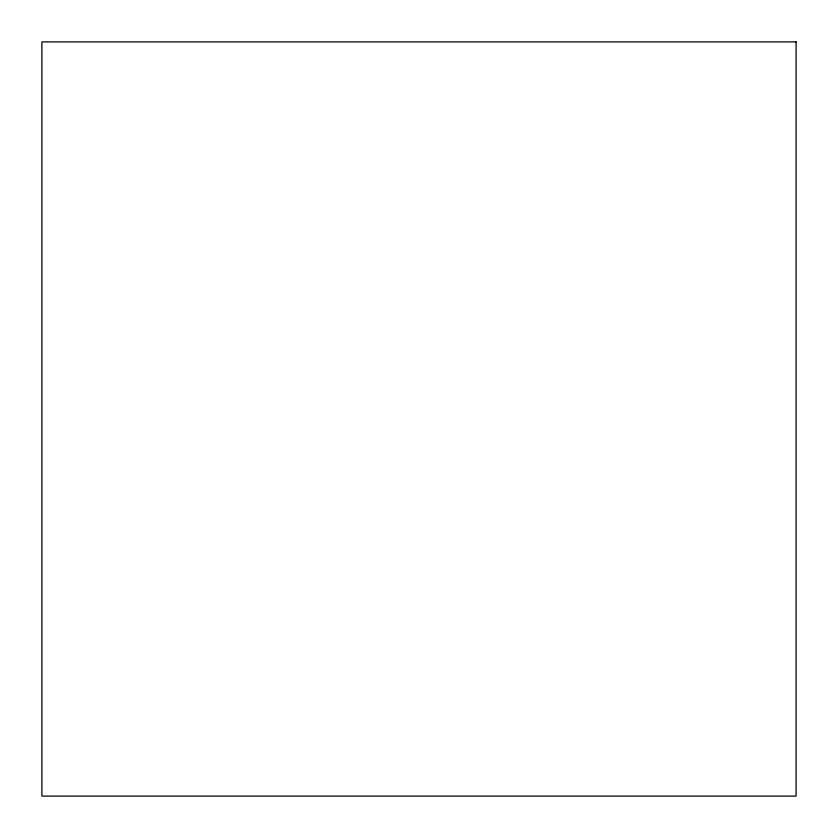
<?xml version="1.0" encoding="UTF-8"?>
<svg xmlns="http://www.w3.org/2000/svg" width="838" height="838" viewBox="0 0 838 838"><rect width="100%" height="100%" fill="white"/><g stroke="black" fill="none" stroke-linecap="round" stroke-linejoin="round"><path stroke-width="1.26" d="M796.1 41.9L41.9 41.9L41.9 796.1L796.1 796.1L796.1 41.9"/></g></svg>
